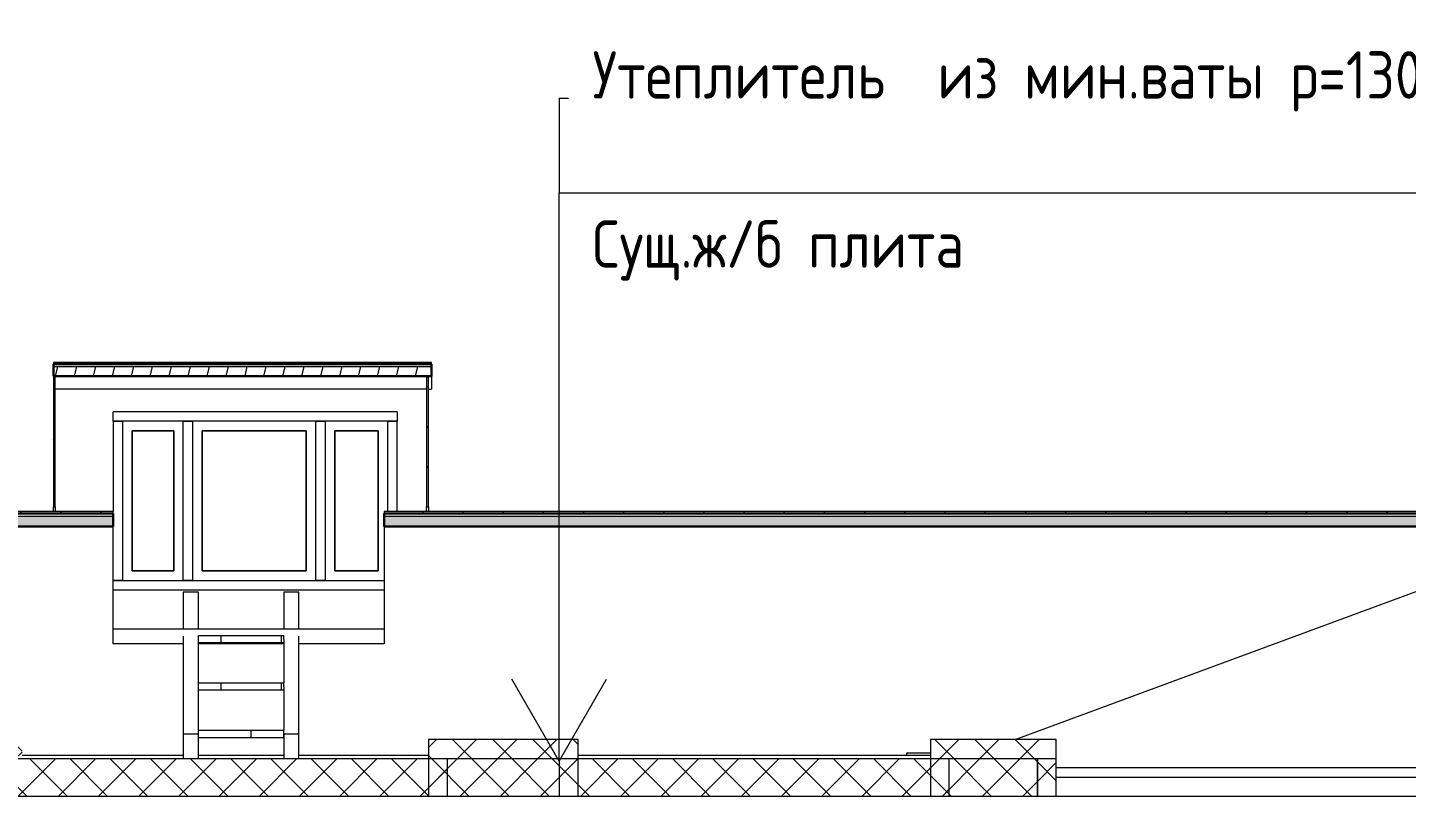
# Model space of a CAD drawing. Header units: millimetres. Extents: x -3929 to 624051, y 52832 to 514950.
# Drawn here: x 590151 to 597431, y 128546 to 132604 of the extents above; entities that cross this region are included whole.
import ezdxf

# ---------------------------------------------------------------- set-up
doc = ezdxf.new("R2010")
doc.units = ezdxf.units.MM
for name, color, linetype, lineweight in [('Аннотация', 7, 'Continuous', 18), ('Витраж', 7, 'Continuous', 9), ('Крыша', 7, 'Continuous', 9), ('Лестницы', 7, 'Continuous', 9), ('Панели витража', 7, 'Continuous', 9), ('Перекрытие', 7, 'Continuous', 18), ('Стены внутренние', 7, 'Continuous', 18), ('Стены наружные', 7, 'Continuous', 18), ('Стены отделка', 7, 'Continuous', 30), ('Узлы', 7, 'Continuous', 18), ('ШТРИХОВКА', 252, 'Continuous', 15)]:
    doc.layers.add(name, color=color, linetype=linetype, lineweight=lineweight)
doc.styles.add('GOST Common_2', font='GOST_Common.ttf', dxfattribs={"width": 0.9, "height": 250})
pattern_1 = [(45, (580790.93, 121145.93), (-106.066, 106.066), [])]
pattern_2 = [(76.301, (581890.93, 121145.93), (1300.0318, 6399.994), [388.03, -16080.425]), (78.518, (582037.43, 121848.13), (0.0002, 3200), [58.34, -6472.36]), (80.77, (581993.83, 121580.23), (1300.0188, 9599.9973), [271.41, -15938.46]), (78.518, (581982.23, 121523.06), (0.0002, 3200), [58.34, -6472.36]), (84.201, (582049.03, 121905.3), (-0.0124, 3200.0003), [388.03, -12477.82]), (95.799, (582090.93, 123200.83), (-1299.964, 9600.0053), [388.03, -12477.82]), (101.482, (581993.83, 123911.63), (-1300.001, 3200), [58.34, -6472.36]), (99.23, (582037.43, 123643.73), (-1300.013, 6399.997), [271.41, -15938.46]), (101.482, (582049.03, 123586.53), (-1300.001, 3200), [58.34, -6472.36]), (103.699, (581982.23, 123968.83), (-2600.0473, 9599.9871), [388.03, -16080.425]), (76.301, (581990.93, 121145.93), (1300.0318, 6399.994), [431.31, -16037.145]), (76.301, (581090.93, 121145.93), (1300.0318, 6399.994), [462.63, -16005.825]), (76.301, (580890.93, 121145.93), (1300.0318, 6399.994), [462.63, -16005.825]), (76.301, (581590.93, 121145.93), (1300.0318, 6399.994), [462.63, -16005.825]), (76.301, (581690.93, 121145.93), (1300.0318, 6399.994), [462.63, -16005.825]), (76.301, (581490.93, 121145.93), (1300.0318, 6399.994), [462.63, -16005.825]), (76.301, (581790.93, 121145.93), (1300.0318, 6399.994), [462.63, -16005.825]), (76.301, (580990.93, 121145.93), (1300.0318, 6399.994), [462.63, -16005.825]), (76.301, (581190.93, 121145.93), (1300.0318, 6399.994), [462.63, -16005.825]), (76.301, (581390.93, 121145.93), (1300.0318, 6399.994), [462.63, -16005.825]), (76.301, (581290.93, 121145.93), (1300.0318, 6399.994), [462.63, -16005.825]), (76.301, (580790.93, 121145.93), (1300.0318, 6399.994), [462.63, -16005.825]), (80.77, (581597.02, 121596.23), (1300.0188, 9599.9973), [462.63, -15747.24]), (80.77, (581397.02, 121596.23), (1300.0188, 9599.9973), [462.63, -15747.24]), (80.77, (581197.02, 121596.23), (1300.0188, 9599.9973), [462.63, -15747.24]), (80.77, (581297.02, 121596.23), (1300.0188, 9599.9973), [462.63, -15747.24]), (80.77, (581797.03, 121596.23), (1300.0188, 9599.9973), [462.63, -15747.24]), (80.77, (581097.02, 121596.23), (1300.0188, 9599.9973), [462.63, -15747.24]), (80.77, (581697.02, 121596.23), (1300.0188, 9599.9973), [462.63, -15747.24]), (80.77, (580997.02, 121596.23), (1300.0188, 9599.9973), [462.63, -15747.24]), (80.77, (581497.02, 121596.23), (1300.0188, 9599.9973), [462.63, -15747.24]), (80.77, (580790.93, 121565.48), (1300.0188, 9599.9973), [475.15, -15734.72]), (80.77, (580897.02, 121596.23), (1300.0188, 9599.9973), [462.63, -15747.24]), (80.77, (581897.03, 121596.23), (1300.0188, 9599.9973), [462.63, -15747.24]), (85.355, (581568.1, 122053.36), (-0.0043, 3200.0005), [462.63, -15590.1]), (85.355, (581668.1, 122053.36), (-0.0043, 3200.0005), [462.63, -15590.1]), (85.355, (581168.1, 122053.36), (-0.0043, 3200.0005), [462.63, -15590.1]), (85.355, (581368.1, 122053.36), (-0.0043, 3200.0005), [462.63, -15590.1]), (90, (581203.7, 122514.6), (-1300, 8e-14), [462.63, -2737.37]), (90, (581403.7, 122514.6), (-1300, 8e-14), [462.63, -2737.37]), (90, (581303.7, 122514.6), (-1300, 8e-14), [462.63, -2737.37]), (103.699, (582090.93, 123926.33), (-2600.0473, 9599.9871), [431.31, -16037.145]), (85.355, (581968.13, 122053.36), (-0.0043, 3200.0005), [462.63, -15590.1]), (85.355, (580865.9, 122034.7), (-0.0043, 3200.0005), [475.15, -15577.58]), (85.355, (581068.1, 122053.36), (-0.0043, 3200.0005), [462.63, -15590.1]), (85.355, (580968.1, 122053.36), (-0.0043, 3200.0005), [462.63, -15590.1]), (85.355, (581768.1, 122053.36), (-0.0043, 3200.0005), [462.63, -15590.1]), (85.355, (581268.1, 122053.36), (-0.0043, 3200.0005), [462.63, -15590.1]), (85.355, (581868.13, 122053.36), (-0.0043, 3200.0005), [462.63, -15590.1]), (85.355, (581468.1, 122053.36), (-0.0043, 3200.0005), [462.63, -15590.1]), (90, (581003.7, 122514.6), (-1300, 8e-14), [462.63, -2737.37]), (86.127, (580802.44, 122660.93), (-0.0276, 3200), [85.2, -19158.76]), (90, (580802.4, 122527.7), (-1300, 8e-14), [133.23, -3066.77]), (86.127, (580790.93, 122357.63), (-0.0276, 3200), [170.4, -19073.56]), (90, (580790.9, 122291), (-1300, 8e-14), [66.62, -3133.38]), (90, (580903.5, 122508.3), (-1300, 8e-14), [475.15, -2724.85]), (90, (581103.7, 122514.6), (-1300, 8e-14), [462.63, -2737.37]), (93.873, (580796.69, 123115.83), (-1299.8635, 16000.011), [85.2, -19158.76]), (90, (580796.7, 122982.5), (-1300, 8e-14), [133.23, -3066.77]), (93.873, (580808.2, 122812.53), (-1299.8635, 16000.011), [170.4, -19073.56]), (90, (580808.2, 122745.9), (-1300, 8e-14), [66.62, -3133.38]), (90, (581503.7, 122514.6), (-1300, 8e-14), [462.63, -2737.37]), (90, (581903.7, 122514.6), (-1300, 8e-14), [462.63, -2737.37]), (90, (581803.7, 122514.6), (-1300, 8e-14), [462.63, -2737.37]), (90, (581703.7, 122514.6), (-1300, 8e-14), [462.63, -2737.37]), (90, (581603.7, 122514.6), (-1300, 8e-14), [462.63, -2737.37]), (90, (582003.7, 122514.6), (-1300, 8e-14), [462.63, -2737.37]), (94.645, (581003.74, 122977.23), (-1299.9824, 12800.0017), [462.63, -15590.1]), (94.645, (582003.73, 122977.23), (-1299.9824, 12800.0017), [462.63, -15590.1]), (94.645, (581303.74, 122977.23), (-1299.9824, 12800.0017), [462.63, -15590.1]), (94.645, (580903.5, 122983.53), (-1299.9824, 12800.0017), [475.15, -15577.58]), (94.645, (581903.73, 122977.23), (-1299.9824, 12800.0017), [462.63, -15590.1]), (94.645, (581103.74, 122977.23), (-1299.9824, 12800.0017), [462.63, -15590.1]), (94.645, (581503.74, 122977.23), (-1299.9824, 12800.0017), [462.63, -15590.1]), (94.645, (581403.74, 122977.23), (-1299.9824, 12800.0017), [462.63, -15590.1]), (94.645, (581203.74, 122977.23), (-1299.9824, 12800.0017), [462.63, -15590.1]), (94.645, (581603.74, 122977.23), (-1299.9824, 12800.0017), [462.63, -15590.1]), (94.645, (581803.73, 122977.23), (-1299.9824, 12800.0017), [462.63, -15590.1]), (94.645, (581703.74, 122977.23), (-1299.9824, 12800.0017), [462.63, -15590.1]), (99.23, (581968.13, 123438.53), (-1300.013, 6399.997), [462.63, -15747.24]), (99.23, (581568.1, 123438.53), (-1300.013, 6399.997), [462.63, -15747.24]), (99.23, (581868.13, 123438.53), (-1300.013, 6399.997), [462.63, -15747.24]), (99.23, (581168.1, 123438.53), (-1300.013, 6399.997), [462.63, -15747.24]), (99.23, (581068.1, 123438.53), (-1300.013, 6399.997), [462.63, -15747.24]), (99.23, (581368.1, 123438.53), (-1300.013, 6399.997), [462.63, -15747.24]), (99.23, (581468.1, 123438.53), (-1300.013, 6399.997), [462.63, -15747.24]), (99.23, (581668.1, 123438.53), (-1300.013, 6399.997), [462.63, -15747.24]), (99.23, (581268.1, 123438.53), (-1300.013, 6399.997), [462.63, -15747.24]), (99.23, (580968.1, 123438.53), (-1300.013, 6399.997), [462.63, -15747.24]), (99.23, (581768.1, 123438.53), (-1300.013, 6399.997), [462.63, -15747.24]), (99.23, (580865.9, 123457.13), (-1300.013, 6399.997), [475.15, -15734.72]), (103.699, (581897.03, 123895.63), (-2600.0473, 9599.9871), [462.63, -16005.825]), (103.699, (580897.02, 123895.63), (-2600.0473, 9599.9871), [462.63, -16005.825]), (103.699, (581697.02, 123895.63), (-2600.0473, 9599.9871), [462.63, -16005.825]), (103.699, (581497.02, 123895.63), (-2600.0473, 9599.9871), [462.63, -16005.825]), (103.699, (581197.02, 123895.63), (-2600.0473, 9599.9871), [462.63, -16005.825]), (103.699, (581097.02, 123895.63), (-2600.0473, 9599.9871), [462.63, -16005.825]), (103.699, (581297.02, 123895.63), (-2600.0473, 9599.9871), [462.63, -16005.825]), (103.699, (581797.03, 123895.63), (-2600.0473, 9599.9871), [462.63, -16005.825]), (103.699, (580997.02, 123895.63), (-2600.0473, 9599.9871), [462.63, -16005.825]), (103.699, (581597.02, 123895.63), (-2600.0473, 9599.9871), [462.63, -16005.825]), (103.699, (581397.02, 123895.63), (-2600.0473, 9599.9871), [462.63, -16005.825])]
pattern_3 = [(45, (580790.93, 121145.93), (-106.066, 106.066), []), (135, (580790.93, 121145.93), (-106.066, -106.066), [])]
pattern_4 = [(0, (580790.93, 121145.93), (158.75, 158.75), [127, -190.5]), (90, (581013.18, 121082.43), (-158.75, 158.75), [127, -190.5])]

# ---------------------------------------------------------------- blocks, each defined once
blk = doc.blocks.new('PNS_Решетка вентиляционная - Декоративная-5493234-Разрез 1-1')
at = {"layer": 'Панели витража'}
for p, q in [((34874.1, 17780), (34874.1, 16940)), ((35204.1, 17780), (34874.1, 17780)), ((35204.1, 17304.2), (35204.1, 17780)), ((34924.1, 17730), (35154.1, 17730)), ((34924.1, 16990), (34924.1, 17730)), ((35154.1, 17730), (35154.1, 16990)), ((35154.1, 16990), (34924.1, 16990)), ((34874.1, 16940), (35185, 16940))]:
    blk.add_line(p, q, dxfattribs=at)
at = {"layer": 'Узлы'}
for p, q in [((35154.1, 17730), (34924.1, 17730)), ((34924.1, 17730), (34924.1, 16990)), ((35154.1, 16990), (35154.1, 17730)), ((34924.1, 16990), (35154.1, 16990))]:
    blk.add_line(p, q, dxfattribs=at)
blk = doc.blocks.new('Прямоугольный импост - 50х50 мм-2429193-Разрез 1-1')
at = {"layer": 'Витраж'}
for p, q in [((33754.1, 17780), (33754.1, 17830)), ((34149.1, 17830), (33754.1, 17830)), ((33804.1, 17780), (33754.1, 17780)), ((34149.1, 17780), (34124.1, 17780))]:
    blk.add_line(p, q, dxfattribs=at)
blk = doc.blocks.new('Прямоугольный импост - 50х50 мм-2429282-Разрез 1-1')
at = {"layer": 'Витраж'}
for p, q in [((34849.1, 16940), (34874.1, 16940)), ((34849.1, 16890), (35185, 16890))]:
    blk.add_line(p, q, dxfattribs=at)
blk = doc.blocks.new('Прямоугольный импост - 50х50 мм-2429092-Разрез 1-1')
at = {"layer": 'Витраж'}
for p, q in [((33754.1, 17780), (33804.1, 17780)), ((33754.1, 17780), (33754.1, 17304.3)), ((33804.1, 16940), (33754.1, 16940))]:
    blk.add_line(p, q, dxfattribs=at)
blk = doc.blocks.new('Прямоугольный импост - 50х50 мм-2429093-Разрез 1-1')
at = {"layer": 'Витраж'}
for p in [(35204.1, 17780), (35254.1, 17304.2)]:
    blk.add_line(p, (35254.1, 17780), dxfattribs=at)
blk = doc.blocks.new('PNS_Решетка вентиляционная - Декоративная-5493235-Разрез 1-1')
at = {"layer": 'Панели витража'}
for p, q in [((33804.1, 17780), (33804.1, 16940)), ((34124.1, 17780), (33804.1, 17780)), ((34124.1, 16940), (34124.1, 17780)), ((33854.1, 17730), (34074.1, 17730)), ((33854.1, 16990), (33854.1, 17730)), ((34074.1, 17730), (34074.1, 16990)), ((34074.1, 16990), (33854.1, 16990)), ((33804.1, 16940), (34124.1, 16940))]:
    blk.add_line(p, q, dxfattribs=at)
at = {"layer": 'Узлы'}
for p, q in [((34074.1, 17730), (33854.1, 17730)), ((33854.1, 17730), (33854.1, 16990)), ((34074.1, 16990), (34074.1, 17730)), ((33854.1, 16990), (34074.1, 16990))]:
    blk.add_line(p, q, dxfattribs=at)
blk = doc.blocks.new('Прямоугольный импост - 50х50 мм-2429194-Разрез 1-1')
at = {"layer": 'Витраж'}
for p, q in [((34849.1, 17830), (34149.1, 17830)), ((34174.1, 17780), (34149.1, 17780)), ((34849.1, 17780), (34824.1, 17780))]:
    blk.add_line(p, q, dxfattribs=at)
blk = doc.blocks.new('Прямоугольный импост - 50х50 мм-2429283-Разрез 1-1')
at = {"layer": 'Витраж'}
for p, q in [((33754.1, 16940), (33804.1, 16940)), ((33754.1, 16890), (34149.1, 16890)), ((34124.1, 16940), (34149.1, 16940))]:
    blk.add_line(p, q, dxfattribs=at)
blk = doc.blocks.new('Прямоугольный импост - 50х50 мм-2429090-Разрез 1-1')
at = {"layer": 'Витраж'}
for p, q in [((34124.1, 17780), (34174.1, 17780)), ((34174.1, 16940), (34124.1, 16940))]:
    blk.add_line(p, q, dxfattribs=at)
blk = doc.blocks.new('PNS_Решетка вентиляционная - Декоративная-2713091-Разрез 1-1')
at = {"layer": 'Панели витража'}
for p, q in [((34174.1, 17780), (34174.1, 16940)), ((34824.1, 17780), (34174.1, 17780)), ((34824.1, 16940), (34824.1, 17780)), ((34224.1, 17730), (34774.1, 17730)), ((34224.1, 16990), (34224.1, 17730)), ((34774.1, 17730), (34774.1, 16990)), ((34774.1, 16990), (34224.1, 16990)), ((34174.1, 16940), (34824.1, 16940))]:
    blk.add_line(p, q, dxfattribs=at)
at = {"layer": 'Узлы'}
for p, q in [((34774.1, 17730), (34224.1, 17730)), ((34224.1, 17730), (34224.1, 16990)), ((34774.1, 16990), (34774.1, 17730)), ((34224.1, 16990), (34774.1, 16990))]:
    blk.add_line(p, q, dxfattribs=at)
blk = doc.blocks.new('Прямоугольный импост - 50х50 мм-2429195-Разрез 1-1')
at = {"layer": 'Витраж'}
for p, q in [((35254.1, 17830), (34849.1, 17830)), ((34874.1, 17780), (34849.1, 17780)), ((35254.1, 17780), (35204.1, 17780)), ((35254.1, 17830), (35254.1, 17780))]:
    blk.add_line(p, q, dxfattribs=at)
blk = doc.blocks.new('Прямоугольный импост - 50х50 мм-2429284-Разрез 1-1')
at = {"layer": 'Витраж'}
for p, q in [((34149.1, 16940), (34174.1, 16940)), ((34149.1, 16890), (34849.1, 16890)), ((34824.1, 16940), (34849.1, 16940))]:
    blk.add_line(p, q, dxfattribs=at)
blk = doc.blocks.new('ADSK_Обозначение_ФлажокПирогаКонструкции - Разрез Чердак _длиннее стрелка_-2670568-Разрез 1-1')
at = {"layer": 'Аннотация', "lineweight": 5}
for p, q in [((36109.1, 19485.9), (36109.1, 18985.9)), ((36109.1, 19485.9), (44109.1, 19485.9)), ((36109.1, 15985.9), (36109.1, 18985.9)), ((36109.1, 18985.9), (44109.1, 18985.9)), ((36109.1, 15985.9), (35859.1, 16418.9)), ((36109.1, 15985.9), (36359.1, 16418.9))]:
    blk.add_line(p, q, dxfattribs=at)

msp = doc.modelspace()

# ---------------------------------------------------------------- hatches: boundary and pattern name
at = {"layer": 'Крыша'}
h = msp.add_hatch(dxfattribs=at)
h.set_pattern_fill('FP_30', color=256, style=0, pattern_type=2)
h.set_pattern_definition(pattern_1)
h.paths.add_polyline_path([(612740.28, 128613.596), (612740.28, 128622.701), (609854.888, 130190.645), (604333.206, 130190.645), (602459.807, 131546.76), (598414.069, 130050.196), (592033.36, 130050.196), (592033.36, 130041.362), (598413.246, 130041.362), (602458.576, 131537.775), (604332.26, 130181.454), (609855.048, 130181.454), (612649.857, 128662.732)])
h.paths.add_polyline_path([(573787.717, 130041.362), (590602.412, 130041.362), (590602.412, 130050.196), (571162.403, 130050.196), (571162.403, 130041.362), (573526.951, 130041.362)])
h.paths.add_polyline_path([(568050.862, 130041.362), (569762.403, 130041.362), (569762.403, 130050.196), (564311.971, 130050.196), (564311.971, 130041.362), (567007.798, 130041.362)])
h = msp.add_hatch(dxfattribs=at)
h.set_pattern_fill('FP_31', color=256, style=0, pattern_type=2)
h.set_pattern_definition(pattern_2)
h.paths.add_polyline_path([(612730.756, 128545.933), (612740.28, 128545.933), (612740.28, 128597.662), (609855.327, 130165.368), (604330.606, 130165.368), (602456.422, 131522.051), (598411.805, 130025.902), (592033.36, 130025.902), (592033.36, 129970.688), (598406.662, 129970.688), (602448.729, 131465.894), (604324.697, 130107.921), (609856.325, 130107.921), (612715.937, 128553.985)])
h.paths.add_polyline_path([(564311.971, 129970.688), (569762.403, 129970.688), (569762.403, 130025.902), (564311.971, 130025.902)])
h.paths.add_polyline_path([(571162.403, 129970.688), (590602.412, 129970.688), (590602.412, 130025.902), (571162.403, 130025.902)])
h = msp.add_hatch(dxfattribs=at)
h.set_pattern_fill('FP_30', color=256, style=0, pattern_type=2)
h.set_pattern_definition(pattern_1)
h.paths.add_polyline_path([(592283.319, 130829.066), (592283.319, 130837.072), (590287.412, 130837.072), (590287.412, 130829.066)])
for points in [[(592283.319, 130828.065), (592283.319, 130829.066), (590287.412, 130828.065)], [(592283.319, 130827.064), (592283.319, 130828.065), (590287.412, 130827.064)]]:
    msp.add_hatch(color=256, dxfattribs=at).paths.add_polyline_path(points)
h = msp.add_hatch(dxfattribs=at)
h.set_pattern_fill('FP_31', color=256, style=0, pattern_type=2)
h.set_pattern_definition(pattern_2)
h.paths.add_polyline_path([(592283.319, 130765.015), (592283.319, 130815.055), (590287.412, 130815.055), (590287.412, 130765.015)])
at = {"layer": 'Лестницы'}
h = msp.add_hatch(dxfattribs=at)
h.set_pattern_fill('FP_36', color=256, style=0, pattern_type=2)
h.set_pattern_definition(pattern_4)
h.paths.add_polyline_path([(591053.19, 129355.933), (591503.19, 129355.933), (591503.19, 129395.933), (591053.19, 129395.933), (591053.19, 129374.633)])
h = msp.add_hatch(dxfattribs=at)
h.set_pattern_fill('FP_36', color=256, style=0, pattern_type=2)
h.set_pattern_definition(pattern_4)
h.paths.add_polyline_path([(591053.19, 129105.933), (591503.19, 129105.933), (591503.19, 129145.933), (591053.19, 129145.933), (591053.19, 129124.633)])
h = msp.add_hatch(dxfattribs=at)
h.set_pattern_fill('FP_36', color=256, style=0, pattern_type=2)
h.set_pattern_definition(pattern_4)
h.paths.add_polyline_path([(591503.19, 128855.933), (591503.19, 128895.933), (591053.19, 128895.933), (591053.19, 128855.933)])
at = {"layer": 'Стены наружные', "lineweight": 9}
h = msp.add_hatch(dxfattribs=at)
h.set_pattern_fill('FP_30', color=256, style=0, pattern_type=2)
h.set_pattern_definition(pattern_1)
h.paths.add_polyline_path([(590297.412, 130074.035), (590297.412, 130765.015), (590287.412, 130765.015), (590287.412, 130074.035)])
h = msp.add_hatch(dxfattribs=at)
h.set_pattern_fill('FP_30', color=256, style=0, pattern_type=2)
h.set_pattern_definition(pattern_1)
h.paths.add_polyline_path([(592267.412, 130074.035), (592267.412, 130757.385), (592257.412, 130757.385), (592257.412, 130074.035)])
at = {"layer": 'ШТРИХОВКА'}
h = msp.add_hatch(dxfattribs=at)
h.set_pattern_fill('FP_27', color=252, style=0, pattern_type=2)
h.set_pattern_definition(pattern_3)
h.paths.add_polyline_path([(583832.41, 128745.933), (584517.41, 128745.933), (584517.41, 128845.933), (583832.41, 128845.933)])
h.paths.add_polyline_path([(606258.718, 128745.933), (606258.718, 128845.933), (605507.926, 128845.933), (605507.926, 128745.933), (606122.713, 128745.933)])
h.paths.add_polyline_path([(567007.798, 128745.933), (567667.4, 128745.933), (567667.4, 128845.933), (566882.4, 128845.933), (566882.4, 128745.933)])
h.paths.add_polyline_path([(598387.41, 128745.933), (598387.41, 128845.933), (597722.41, 128845.933), (597722.41, 128745.933), (598299.73, 128745.933)])
h.paths.add_polyline_path([(569662.403, 128745.933), (570487.403, 128745.933), (570487.403, 128845.933), (569662.403, 128845.933)])
h.paths.add_polyline_path([(572482.406, 128745.933), (573167.406, 128745.933), (573167.406, 128845.933), (572482.406, 128845.933)])
h.paths.add_polyline_path([(595582.411, 128745.933), (595582.411, 128845.933), (594917.411, 128845.933), (594917.411, 128745.933), (595431.303, 128745.933)])
h.paths.add_polyline_path([(593057.412, 128745.933), (593057.412, 128845.933), (592267.412, 128845.933), (592267.412, 128745.933), (592562.876, 128745.933)])
h.paths.add_polyline_path([(575452.41, 128745.933), (576147.41, 128745.933), (576147.41, 128845.933), (575452.41, 128845.933)])
h.paths.add_polyline_path([(578217.41, 128745.933), (578892.41, 128745.933), (578892.41, 128845.933), (578217.41, 128845.933)])
h.paths.add_polyline_path([(590122.412, 128745.933), (590122.412, 128845.933), (589487.412, 128845.933), (589487.412, 128745.933), (589955.215, 128745.933)])
h.paths.add_polyline_path([(581017.41, 128745.933), (581727.41, 128745.933), (581727.41, 128845.933), (581017.41, 128845.933)])
h.paths.add_polyline_path([(587277.41, 128745.933), (587277.41, 128845.933), (586577.41, 128845.933), (586577.41, 128745.933), (586826.022, 128745.933)])
h = msp.add_hatch(dxfattribs=at)
h.set_pattern_fill('FP_27', color=252, style=0, pattern_type=2)
h.set_pattern_definition(pattern_3)
h.paths.add_polyline_path([(579524.571, 128545.933), (595482.685, 128545.933), (595482.685, 128745.933), (564016.495, 128745.933), (564016.495, 128545.933), (578481.506, 128545.933)])
h = msp.add_hatch(dxfattribs=at)
h.set_pattern_fill('FP_27', color=252, style=0, pattern_type=2)
h.set_pattern_definition(pattern_3)
h.paths.add_polyline_path([(592367.412, 128545.933), (592367.412, 128745.933), (592267.412, 128745.933), (592267.412, 128545.933)])
h = msp.add_hatch(dxfattribs=at)
h.set_pattern_fill('FP_27', color=252, style=0, pattern_type=2)
h.set_pattern_definition(pattern_3)
h.paths.add_polyline_path([(593057.412, 128545.933), (593057.412, 128745.933), (592957.412, 128745.933), (592957.412, 128545.933)])
h = msp.add_hatch(dxfattribs=at)
h.set_pattern_fill('FP_27', color=252, style=0, pattern_type=2)
h.set_pattern_definition(pattern_3)
h.paths.add_polyline_path([(595017.411, 128545.933), (595017.411, 128745.933), (594917.411, 128745.933), (594917.411, 128545.933)])
h = msp.add_hatch(dxfattribs=at)
h.set_pattern_fill('FP_27', color=252, style=0, pattern_type=2)
h.set_pattern_definition(pattern_3)
h.paths.add_polyline_path([(595482.411, 128545.933), (595582.411, 128545.933), (595582.411, 128745.933), (595482.411, 128745.933), (595482.411, 128688.426)])

# ---------------------------------------------------------------- linework, layer by layer
at = {"layer": 'Крыша', "lineweight": 18}
for p, q in [((590287.412, 130837.072), (590287.412, 130827.064)), ((592283.319, 130837.072), (590287.412, 130837.072)), ((590287.412, 130829.066), (592283.319, 130829.066)), ((590287.412, 130828.065), (592283.319, 130828.065)), ((592283.319, 130827.064), (592283.319, 130837.072)), ((590287.412, 130815.055), (592283.319, 130815.055)), ((590602.412, 130050.196), (571162.403, 130050.196)), ((571162.403, 130041.362), (590602.412, 130041.362)), ((571162.403, 130040.258), (590602.412, 130040.258)), ((571162.403, 130025.902), (590602.412, 130025.902)), ((590602.412, 130039.153), (590602.412, 130050.196)), ((598414.069, 130050.196), (592033.36, 130050.196)), ((592033.36, 130050.196), (592033.36, 130039.153)), ((592033.36, 130041.362), (598413.246, 130041.362)), ((592033.36, 130040.258), (598413.143, 130040.258)), ((592033.36, 130025.902), (598411.805, 130025.902))]:
    msp.add_line(p, q, dxfattribs=at)
at = {"layer": 'Крыша', "lineweight": 30}
for p, q in [((590287.412, 130827.064), (590287.412, 130765.015)), ((590287.412, 130827.064), (592283.319, 130827.064)), ((592283.319, 130765.015), (592283.319, 130827.064)), ((590287.412, 130765.015), (592283.319, 130765.015)), ((571162.403, 130039.153), (590602.412, 130039.153)), ((590602.412, 129970.688), (590602.412, 130039.153)), ((592033.36, 130039.153), (592033.36, 129970.688)), ((592033.36, 130039.153), (598413.04, 130039.153)), ((571162.403, 129970.688), (590602.412, 129970.688)), ((592033.36, 129970.688), (598406.662, 129970.688))]:
    msp.add_line(p, q, dxfattribs=at)
at = {"layer": 'Крыша'}
for p, q in [((592283.319, 130765.015), (592283.319, 130695.933)), ((592267.412, 130695.933), (592283.319, 130695.933)), ((590602.412, 129351.207), (590602.412, 129970.688)), ((592033.36, 129970.688), (592033.36, 129351.207)), ((595366.052, 128845.933), (598406.662, 129970.688)), ((590602.412, 129430.715), (592033.36, 129430.715)), ((590973.19, 129351.207), (590602.412, 129351.207)), ((591503.19, 129351.207), (591053.19, 129351.207)), ((592033.36, 129351.207), (591583.19, 129351.207))]:
    msp.add_line(p, q, dxfattribs=at)
at = {"layer": 'Лестницы'}
for p, q in [((590973.19, 129624.633), (590973.19, 129430.715)), ((591053.19, 129624.633), (590973.19, 129624.633)), ((591053.19, 129430.715), (591053.19, 129624.633)), ((591503.19, 129624.633), (591503.19, 129430.715)), ((591583.19, 129624.633), (591503.19, 129624.633)), ((591583.19, 129430.715), (591583.19, 129624.633)), ((590973.19, 129391.507), (590973.19, 128874.633)), ((591053.19, 129395.933), (591503.19, 129395.933)), ((591053.19, 129374.633), (591053.19, 129395.933)), ((591053.19, 129145.933), (591053.19, 129374.633)), ((591503.19, 129374.633), (591503.19, 129395.933)), ((591503.19, 129374.633), (591503.19, 129145.933)), ((591583.19, 128874.633), (591583.19, 129391.507)), ((591503.19, 129355.933), (591053.19, 129355.933)), ((591053.19, 129145.933), (591503.19, 129145.933)), ((591053.19, 129124.633), (591053.19, 129145.933)), ((591503.19, 129124.633), (591503.19, 129145.933)), ((591053.19, 128895.933), (591053.19, 129124.633)), ((591503.19, 129105.933), (591053.19, 129105.933)), ((591503.19, 129124.633), (591503.19, 128895.933)), ((591053.19, 128874.633), (590973.19, 128874.633)), ((590973.19, 128874.633), (590973.19, 128745.933)), ((591053.19, 128895.933), (591503.19, 128895.933)), ((591053.19, 128855.933), (591053.19, 128895.933)), ((591053.19, 128745.933), (591053.19, 128874.633)), ((591503.19, 128855.933), (591053.19, 128855.933)), ((591503.19, 128855.933), (591503.19, 128895.933)), ((591583.19, 128874.633), (591503.19, 128874.633)), ((591503.19, 128874.633), (591503.19, 128745.933)), ((591583.19, 128745.933), (591583.19, 128874.633))]:
    msp.add_line(p, q, dxfattribs=at)
at = {"layer": 'Перекрытие', "lineweight": 20}
for p, q in [((593057.412, 128845.933), (592267.412, 128845.933)), ((592267.412, 128845.933), (592267.412, 128745.933)), ((593057.412, 128745.933), (593057.412, 128845.933)), ((595582.411, 128845.933), (594917.411, 128845.933)), ((594917.411, 128845.933), (594917.411, 128745.933)), ((595582.411, 128745.933), (595582.411, 128845.933)), ((564016.495, 128745.933), (595582.411, 128745.933)), ((595482.685, 128545.933), (595482.685, 128745.933)), ((611925.269, 128545.933), (564016.495, 128545.933))]:
    msp.add_line(p, q, dxfattribs=at)
at = {"layer": 'Стены внутренние'}
for p, q in [((590973.19, 128762.456), (590122.412, 128762.456)), ((591503.19, 128762.456), (591053.19, 128762.456)), ((592267.412, 128762.456), (591583.19, 128762.456)), ((594917.411, 128762.456), (593057.412, 128762.456)), ((597722.41, 128645.933), (595582.411, 128645.933))]:
    msp.add_line(p, q, dxfattribs=at)
at = {"layer": 'Стены наружные'}
for p, q in [((592257.412, 130695.933), (590297.412, 130695.933)), ((590287.412, 130050.053), (590287.412, 130074.035)), ((590297.412, 130074.035), (590297.412, 130050.058)), ((592257.412, 130050.196), (592257.412, 130074.035)), ((592267.412, 130074.035), (592267.412, 130050.196)), ((594792.602, 128776.322), (594792.253, 128762.456)), ((594792.602, 128776.322), (594917.411, 128776.476)), ((594792.602, 128762.456), (594792.602, 128776.322)), ((597722.41, 128697.477), (595582.411, 128697.477))]:
    msp.add_line(p, q, dxfattribs=at)
at = {"layer": 'Стены отделка', "lineweight": 18}
for p, q in [((590287.412, 130765.015), (590287.412, 130074.035)), ((590297.412, 130074.035), (590297.412, 130765.015)), ((592267.412, 130757.385), (592257.412, 130757.385)), ((592257.412, 130757.385), (592257.412, 130074.035)), ((592267.412, 130074.035), (592267.412, 130757.385)), ((590287.412, 130074.035), (590297.412, 130074.035)), ((592257.412, 130074.035), (592267.412, 130074.035)), ((592267.412, 128745.933), (592267.412, 128545.933)), ((592367.412, 128545.933), (592367.412, 128745.933)), ((592957.412, 128745.933), (592957.412, 128545.933)), ((593057.412, 128545.933), (593057.412, 128745.933)), ((594917.411, 128745.933), (594917.411, 128545.933)), ((595017.411, 128545.933), (595017.411, 128745.933)), ((595482.411, 128745.933), (595482.411, 128545.933)), ((595582.411, 128545.933), (595582.411, 128745.933))]:
    msp.add_line(p, q, dxfattribs=at)

# ---------------------------------------------------------------- block references
at = {"layer": 'Аннотация', "lineweight": 5}
msp.add_blockref('ADSK_Обозначение_ФлажокПирогаКонструкции - Разрез Чердак _длиннее стрелка_-2670568-Разрез 1-1', (556848.36, 112745.933), dxfattribs=at)
at = {"layer": 'Витраж'}
for name, p in [('Прямоугольный импост - 50х50 мм-2429193-Разрез 1-1', (556848.36, 112745.933)), ('Прямоугольный импост - 50х50 мм-2429194-Разрез 1-1', (556848.36, 112745.933)), ('Прямоугольный импост - 50х50 мм-2429195-Разрез 1-1', (556848.36, 112745.933)), ('Прямоугольный импост - 50х50 мм-2429092-Разрез 1-1', (556848.36, 112745.933)), ('Прямоугольный импост - 50х50 мм-2429090-Разрез 1-1', (556848.36, 112745.933)), ('Прямоугольный импост - 50х50 мм-2429090-Разрез 1-1', (557548.36, 112745.933)), ('Прямоугольный импост - 50х50 мм-2429093-Разрез 1-1', (556848.36, 112745.933)), ('Прямоугольный импост - 50х50 мм-2429283-Разрез 1-1', (556848.36, 112745.933)), ('Прямоугольный импост - 50х50 мм-2429284-Разрез 1-1', (556848.36, 112745.933)), ('Прямоугольный импост - 50х50 мм-2429282-Разрез 1-1', (556848.36, 112745.933))]:
    msp.add_blockref(name, p, dxfattribs=at)
at = {"layer": 'Панели витража'}
for name in ['PNS_Решетка вентиляционная - Декоративная-5493235-Разрез 1-1', 'PNS_Решетка вентиляционная - Декоративная-2713091-Разрез 1-1', 'PNS_Решетка вентиляционная - Декоративная-5493234-Разрез 1-1']:
    msp.add_blockref(name, (556848.36, 112745.933), dxfattribs=at)

# ---------------------------------------------------------------- next in the draw order: texts
at = {"layer": 'Аннотация', "lineweight": 9, "char_height": 250, "attachment_point": 7, "line_spacing_factor": 1.022766, "style": 'GOST Common_2', "bg_fill": 2}
for s, insert, width in [('\\pxt4.572,9.144,13.716,18.288,22.86,27.432,32.004,36.576,41.148,45.72,50.292,54.864,59.436,64.008,68.58,73.152,77.724,82.296,86.868,91.44,96.012,100.584,105.156,109.728,114.3,118.872,123.444,128.016,132.588,137.16,141.732,146.304;{Утеплитель  из мин.ваты р=130-150кг/м3}', (593133.183, 132161.497), 5792.4), ('\\pxt4.572,9.144,13.716,18.288,22.86,27.432,32.004,36.576,41.148,45.72,50.292,54.864,59.436,64.008,68.58,73.152,77.724,82.296,86.868,91.44,96.012,100.584,105.156,109.728,114.3,118.872,123.444,128.016,132.588,137.16,141.732,146.304;{Сущ.ж/б плита}', (593133.183, 131268.868), 2083.5)]:
    msp.add_mtext(s, dxfattribs=dict(at, insert=insert, width=width))

doc.saveas('drawing.dxf')
